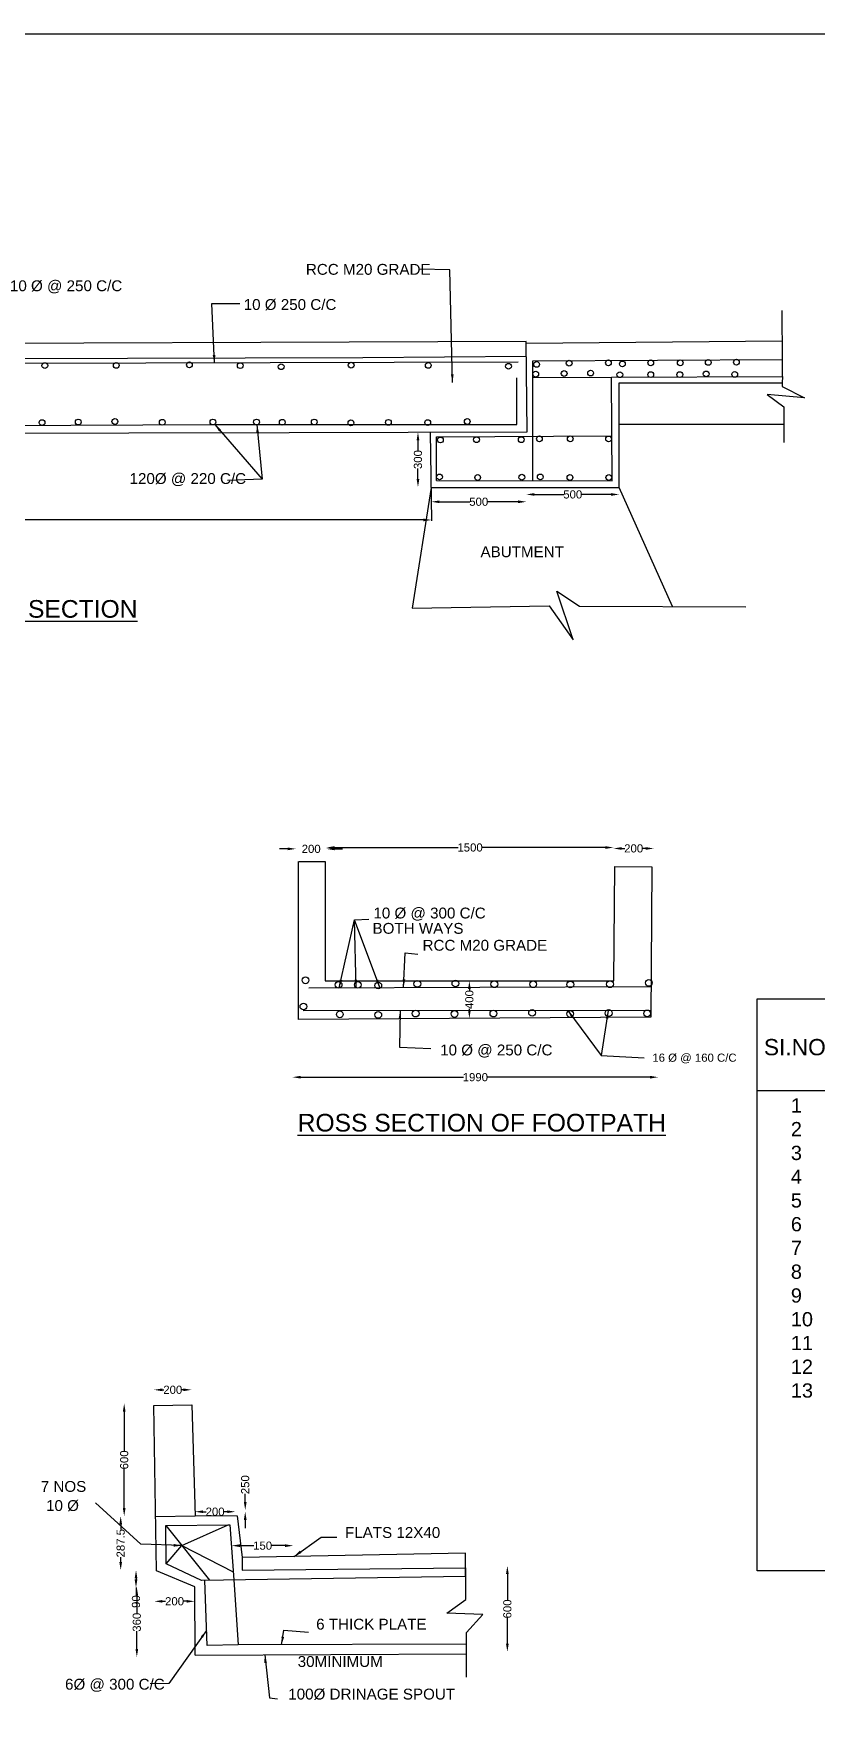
# Model space of a CAD drawing. Header units: millimetres. Extents: x 2512064 to 2548399, y 44344106 to 44364486.
# Drawn here: x 2535896 to 2541664, y 44352083 to 44364486 of the extents above; entities that cross this region are included whole.
import ezdxf

# ---------------------------------------------------------------- set-up
doc = ezdxf.new("R2010")
doc.units = ezdxf.units.MM
doc.header["$MEASUREMENT"] = 0
for name, color, linetype in [('DIMENSION', 7, 'Continuous'), ('DRAWING', 2, 'Continuous'), ('TEXT', 7, 'Continuous')]:
    doc.layers.add(name, color=color, linetype=linetype)
doc.styles.get("Standard").update_dxf_attribs({"font": 'arial.ttf', "height": 60})
doc.dimstyles.get("Standard").update_dxf_attribs({"dimtxt": 60, "dimasz": 60, "dimexe": 0.18, "dimexo": 0.0625, "dimgap": 0.09, "dimtad": 0, "dimdec": 0, "dimzin": 0, "dimdsep": 46, "dimtxsty": 'Standard', "dimcen": 0.09, "dimse1": 1, "dimse2": 1, "dimadec": 0, "dimazin": 0, "dimtfac": 1, "dimtdec": 0, "dimtofl": 0, "dimtmove": 0, "dimatfit": 3, "dimfxl": 1, "dimtolj": 1, "dimtzin": 0, "dimarcsym": 0})

# ---------------------------------------------------------------- blocks, each defined once
blk = doc.blocks.new('*D66')
at = {"layer": 'Defpoints', "color": 0, "transparency": 16777216}
for p in [(2531871, 44360895), (2538828, 44360904), (2538828, 44360898)]:
    blk.add_point(p, dxfattribs=at)
at = {"layer": 'TEXT', "color": 0, "lineweight": -2, "transparency": 16777216}
for p, q in [((2531931, 44360904), (2535260, 44360904)), ((2538768, 44360904), (2535439, 44360904))]:
    blk.add_line(p, q, dxfattribs=at)
at = {"layer": 'TEXT', "color": 0, "transparency": 16777216}
for points in [[(2531931, 44360914), (2531931, 44360894), (2531871, 44360904)], [(2538768, 44360914), (2538768, 44360894), (2538828, 44360904)]]:
    blk.add_solid(points, dxfattribs=at)
at = {"layer": 'TEXT', "color": 0, "transparency": 16777216, "insert": (2535350, 44360904), "char_height": 60, "attachment_point": 5}
blk.add_mtext('\\A1;6100', dxfattribs=at)
blk = doc.blocks.new('*D67')
at = {"layer": 'Defpoints', "color": 0, "transparency": 16777216}
for p in [(2538826, 44361044), (2539526, 44361038), (2539526, 44361038)]:
    blk.add_point(p, dxfattribs=at)
at = {"layer": 'TEXT', "color": 0, "lineweight": -2, "transparency": 16777216}
for p, q in [((2538886, 44361038), (2539110, 44361038)), ((2539466, 44361038), (2539242, 44361038))]:
    blk.add_line(p, q, dxfattribs=at)
at = {"layer": 'TEXT', "color": 0, "transparency": 16777216}
for points in [[(2538886, 44361048), (2538886, 44361028), (2538826, 44361038)], [(2539466, 44361048), (2539466, 44361028), (2539526, 44361038)]]:
    blk.add_solid(points, dxfattribs=at)
at = {"layer": 'TEXT', "color": 0, "transparency": 16777216, "insert": (2539176, 44361038), "char_height": 60, "attachment_point": 5}
blk.add_mtext('\\A1;500', dxfattribs=at)
blk = doc.blocks.new('*D68')
at = {"layer": 'Defpoints', "color": 0, "transparency": 16777216}
for p in [(2539526, 44361038), (2540211, 44361092), (2540211, 44361049)]:
    blk.add_point(p, dxfattribs=at)
at = {"layer": 'TEXT', "color": 0, "lineweight": -2, "transparency": 16777216}
for p, q in [((2539586, 44361092), (2539802, 44361092)), ((2540151, 44361092), (2539935, 44361092))]:
    blk.add_line(p, q, dxfattribs=at)
at = {"layer": 'TEXT', "color": 0, "transparency": 16777216}
for points in [[(2539586, 44361102), (2539586, 44361082), (2539526, 44361092)], [(2540151, 44361102), (2540151, 44361082), (2540211, 44361092)]]:
    blk.add_solid(points, dxfattribs=at)
at = {"layer": 'TEXT', "color": 0, "transparency": 16777216, "insert": (2539869, 44361092), "char_height": 60, "attachment_point": 5}
blk.add_mtext('\\A1;500', dxfattribs=at)
blk = doc.blocks.new('*D69')
at = {"layer": 'Defpoints', "color": 0, "transparency": 16777216}
for p in [(2538681, 44361551), (2538728, 44361551), (2538683, 44361146)]:
    blk.add_point(p, dxfattribs=at)
at = {"layer": 'TEXT', "color": 0, "lineweight": -2, "transparency": 16777216}
for p, q in [((2538728, 44361491), (2538728, 44361415)), ((2538728, 44361206), (2538728, 44361282))]:
    blk.add_line(p, q, dxfattribs=at)
at = {"layer": 'TEXT', "color": 0, "transparency": 16777216}
for points in [[(2538718, 44361491), (2538738, 44361491), (2538728, 44361551)], [(2538718, 44361206), (2538738, 44361206), (2538728, 44361146)]]:
    blk.add_solid(points, dxfattribs=at)
at = {"layer": 'TEXT', "color": 0, "transparency": 16777216, "insert": (2538728, 44361349), "char_height": 60, "attachment_point": 5, "rotation": 90}
blk.add_mtext('\\A1;300', dxfattribs=at)
blk = doc.blocks.new('*D87')
at = {"layer": 'Defpoints', "color": 0, "transparency": 16777216}
for p in [(2537828, 44358481), (2537828, 44358481), (2538053, 44358490)]:
    blk.add_point(p, dxfattribs=at)
at = {"layer": 'TEXT', "color": 0, "lineweight": -2, "transparency": 16777216}
for p, q in [((2537768, 44358481), (2537708, 44358481)), ((2538113, 44358481), (2538173, 44358481))]:
    blk.add_line(p, q, dxfattribs=at)
at = {"layer": 'TEXT', "color": 0, "transparency": 16777216}
for points in [[(2537768, 44358491), (2537768, 44358471), (2537828, 44358481)], [(2538113, 44358491), (2538113, 44358471), (2538053, 44358481)]]:
    blk.add_solid(points, dxfattribs=at)
at = {"layer": 'TEXT', "color": 0, "transparency": 16777216, "insert": (2537941, 44358481), "char_height": 60, "attachment_point": 5}
blk.add_mtext('\\A1;200', dxfattribs=at)
blk = doc.blocks.new('*D88')
at = {"layer": 'Defpoints', "color": 0, "transparency": 16777216}
for p in [(2538053, 44358481), (2540170, 44358491), (2540170, 44358491)]:
    blk.add_point(p, dxfattribs=at)
at = {"layer": 'TEXT', "color": 0, "lineweight": -2, "transparency": 16777216}
for p, q in [((2538113, 44358491), (2539025, 44358491)), ((2540110, 44358491), (2539198, 44358491))]:
    blk.add_line(p, q, dxfattribs=at)
at = {"layer": 'TEXT', "color": 0, "transparency": 16777216}
for points in [[(2538113, 44358501), (2538113, 44358481), (2538053, 44358491)], [(2540110, 44358501), (2540110, 44358481), (2540170, 44358491)]]:
    blk.add_solid(points, dxfattribs=at)
at = {"layer": 'TEXT', "color": 0, "transparency": 16777216, "insert": (2539112, 44358491), "char_height": 60, "attachment_point": 5}
blk.add_mtext('\\A1;1500', dxfattribs=at)
blk = doc.blocks.new('*D89')
at = {"layer": 'Defpoints', "color": 0, "transparency": 16777216}
for p in [(2540170, 44358491), (2540466, 44358488), (2540466, 44358484)]:
    blk.add_point(p, dxfattribs=at)
at = {"layer": 'TEXT', "color": 0, "lineweight": -2, "transparency": 16777216}
for p, q in [((2540230, 44358484), (2540252, 44358484)), ((2540406, 44358484), (2540385, 44358484))]:
    blk.add_line(p, q, dxfattribs=at)
at = {"layer": 'TEXT', "color": 0, "transparency": 16777216}
for points in [[(2540230, 44358494), (2540230, 44358474), (2540170, 44358484)], [(2540406, 44358494), (2540406, 44358474), (2540466, 44358484)]]:
    blk.add_solid(points, dxfattribs=at)
at = {"layer": 'TEXT', "color": 0, "transparency": 16777216, "insert": (2540318, 44358484), "char_height": 60, "attachment_point": 5}
blk.add_mtext('\\A1;200', dxfattribs=at)
blk = doc.blocks.new('*D90')
at = {"layer": 'Defpoints', "color": 0, "transparency": 16777216}
for p in [(2539107, 44357508), (2539116, 44357508), (2539116, 44357233)]:
    blk.add_point(p, dxfattribs=at)
at = {"layer": 'TEXT', "color": 0, "lineweight": -2, "transparency": 16777216}
for p, q in [((2539107, 44357448), (2539107, 44357438)), ((2539107, 44357293), (2539107, 44357303))]:
    blk.add_line(p, q, dxfattribs=at)
at = {"layer": 'TEXT', "color": 0, "transparency": 16777216}
for points in [[(2539097, 44357448), (2539117, 44357448), (2539107, 44357508)], [(2539097, 44357293), (2539117, 44357293), (2539107, 44357233)]]:
    blk.add_solid(points, dxfattribs=at)
at = {"layer": 'TEXT', "color": 0, "transparency": 16777216, "insert": (2539107, 44357371), "char_height": 60, "attachment_point": 5, "rotation": 90}
blk.add_mtext('\\A1;400', dxfattribs=at)
blk = doc.blocks.new('*D91')
at = {"layer": 'Defpoints', "color": 0, "transparency": 16777216}
for p in [(2537804, 44356820), (2540498, 44356799), (2540498, 44356799)]:
    blk.add_point(p, dxfattribs=at)
at = {"layer": 'TEXT', "color": 0, "lineweight": -2, "transparency": 16777216}
for p, q in [((2537864, 44356799), (2539064, 44356799)), ((2540438, 44356799), (2539238, 44356799))]:
    blk.add_line(p, q, dxfattribs=at)
at = {"layer": 'TEXT', "color": 0, "transparency": 16777216}
for points in [[(2537864, 44356809), (2537864, 44356789), (2537804, 44356799)], [(2540438, 44356809), (2540438, 44356789), (2540498, 44356799)]]:
    blk.add_solid(points, dxfattribs=at)
at = {"layer": 'TEXT', "color": 0, "transparency": 16777216, "insert": (2539151, 44356799), "char_height": 60, "attachment_point": 5}
blk.add_mtext('\\A1;1990', dxfattribs=at)
blk = doc.blocks.new('*D92')
at = {"layer": 'Defpoints', "color": 0, "transparency": 16777216}
for p in [(2536783, 44354498), (2537059, 44354496), (2537059, 44354496)]:
    blk.add_point(p, dxfattribs=at)
at = {"layer": 'TEXT', "color": 0, "lineweight": -2, "transparency": 16777216}
for p, q in [((2536843, 44354496), (2536854, 44354496)), ((2536999, 44354496), (2536987, 44354496))]:
    blk.add_line(p, q, dxfattribs=at)
at = {"layer": 'TEXT', "color": 0, "transparency": 16777216}
for points in [[(2536843, 44354506), (2536843, 44354486), (2536783, 44354496)], [(2536999, 44354506), (2536999, 44354486), (2537059, 44354496)]]:
    blk.add_solid(points, dxfattribs=at)
at = {"layer": 'TEXT', "color": 0, "transparency": 16777216, "insert": (2536921, 44354496), "char_height": 60, "attachment_point": 5}
blk.add_mtext('\\A1;200', dxfattribs=at)
blk = doc.blocks.new('*D93')
at = {"layer": 'Defpoints', "color": 0, "transparency": 16777216}
for p in [(2536549, 44354395), (2536563, 44353565), (2536565, 44353565)]:
    blk.add_point(p, dxfattribs=at)
at = {"layer": 'TEXT', "color": 0, "lineweight": -2, "transparency": 16777216}
for p, q in [((2536563, 44354335), (2536563, 44354047)), ((2536563, 44353625), (2536563, 44353914))]:
    blk.add_line(p, q, dxfattribs=at)
at = {"layer": 'TEXT', "color": 0, "transparency": 16777216}
for points in [[(2536553, 44354335), (2536573, 44354335), (2536563, 44354395)], [(2536553, 44353625), (2536573, 44353625), (2536563, 44353565)]]:
    blk.add_solid(points, dxfattribs=at)
at = {"layer": 'TEXT', "color": 0, "transparency": 16777216, "insert": (2536563, 44353980), "char_height": 60, "attachment_point": 5, "rotation": 90}
blk.add_mtext('\\A1;600', dxfattribs=at)
blk = doc.blocks.new('*D94')
at = {"layer": 'Defpoints', "color": 0, "transparency": 16777216}
for p in [(2536565, 44353565), (2536537, 44353167), (2536559, 44353167)]:
    blk.add_point(p, dxfattribs=at)
at = {"layer": 'TEXT', "color": 0, "lineweight": -2, "transparency": 16777216}
for p, q in [((2536537, 44353505), (2536537, 44353468)), ((2536537, 44353227), (2536537, 44353264))]:
    blk.add_line(p, q, dxfattribs=at)
at = {"layer": 'TEXT', "color": 0, "transparency": 16777216}
for points in [[(2536527, 44353505), (2536547, 44353505), (2536537, 44353565)], [(2536527, 44353227), (2536547, 44353227), (2536537, 44353167)]]:
    blk.add_solid(points, dxfattribs=at)
at = {"layer": 'TEXT', "color": 0, "transparency": 16777216, "insert": (2536537, 44353366), "char_height": 60, "attachment_point": 5, "rotation": 90}
blk.add_mtext('\\A1;287.5', dxfattribs=at)
blk = doc.blocks.new('*D95')
at = {"layer": 'Defpoints', "color": 0, "transparency": 16777216}
for p in [(2536537, 44353167), (2536540, 44353039), (2536650, 44353039)]:
    blk.add_point(p, dxfattribs=at)
at = {"layer": 'TEXT', "color": 0, "lineweight": -2, "transparency": 16777216}
for p, q in [((2536650, 44353107), (2536650, 44353099)), ((2536650, 44353039), (2536650, 44352979))]:
    blk.add_line(p, q, dxfattribs=at)
at = {"layer": 'TEXT', "color": 0, "transparency": 16777216}
for points in [[(2536640, 44353107), (2536660, 44353107), (2536650, 44353167)], [(2536640, 44353099), (2536660, 44353099), (2536650, 44353039)]]:
    blk.add_solid(points, dxfattribs=at)
at = {"layer": 'TEXT', "color": 0, "transparency": 16777216, "insert": (2536650, 44352936), "char_height": 60, "attachment_point": 5, "rotation": 90}
blk.add_mtext('\\A1;90', dxfattribs=at)
blk = doc.blocks.new('*D96')
at = {"layer": 'Defpoints', "color": 0, "transparency": 16777216}
for p in [(2536540, 44353039), (2536552, 44352528), (2536656, 44352528)]:
    blk.add_point(p, dxfattribs=at)
at = {"layer": 'TEXT', "color": 0, "lineweight": -2, "transparency": 16777216}
for p, q in [((2536656, 44352979), (2536656, 44352850)), ((2536656, 44352588), (2536656, 44352717))]:
    blk.add_line(p, q, dxfattribs=at)
at = {"layer": 'TEXT', "color": 0, "transparency": 16777216}
for points in [[(2536646, 44352979), (2536666, 44352979), (2536656, 44353039)], [(2536646, 44352588), (2536666, 44352588), (2536656, 44352528)]]:
    blk.add_solid(points, dxfattribs=at)
at = {"layer": 'TEXT', "color": 0, "transparency": 16777216, "insert": (2536656, 44352784), "char_height": 60, "attachment_point": 5, "rotation": 90}
blk.add_mtext('\\A1;360', dxfattribs=at)
blk = doc.blocks.new('*D97')
at = {"layer": 'Defpoints', "color": 0, "transparency": 16777216}
for p in [(2536785, 44352938), (2536785, 44352938), (2537083, 44352945)]:
    blk.add_point(p, dxfattribs=at)
at = {"layer": 'TEXT', "color": 0, "lineweight": -2, "transparency": 16777216}
for p, q in [((2536845, 44352938), (2536867, 44352938)), ((2537023, 44352938), (2537001, 44352938))]:
    blk.add_line(p, q, dxfattribs=at)
at = {"layer": 'TEXT', "color": 0, "transparency": 16777216}
for points in [[(2536845, 44352948), (2536845, 44352928), (2536785, 44352938)], [(2537023, 44352948), (2537023, 44352928), (2537083, 44352938)]]:
    blk.add_solid(points, dxfattribs=at)
at = {"layer": 'TEXT', "color": 0, "transparency": 16777216, "insert": (2536934, 44352938), "char_height": 60, "attachment_point": 5}
blk.add_mtext('\\A1;200', dxfattribs=at)
blk = doc.blocks.new('*D98')
at = {"layer": 'Defpoints', "color": 0, "transparency": 16777216}
for p in [(2537084, 44353607), (2537382, 44353613), (2537382, 44353598)]:
    blk.add_point(p, dxfattribs=at)
at = {"layer": 'TEXT', "color": 0, "lineweight": -2, "transparency": 16777216}
for p, q in [((2537144, 44353598), (2537166, 44353598)), ((2537322, 44353598), (2537300, 44353598))]:
    blk.add_line(p, q, dxfattribs=at)
at = {"layer": 'TEXT', "color": 0, "transparency": 16777216}
for points in [[(2537144, 44353608), (2537144, 44353588), (2537084, 44353598)], [(2537322, 44353608), (2537322, 44353588), (2537382, 44353598)]]:
    blk.add_solid(points, dxfattribs=at)
at = {"layer": 'TEXT', "color": 0, "transparency": 16777216, "insert": (2537233, 44353598), "char_height": 60, "attachment_point": 5}
blk.add_mtext('\\A1;200', dxfattribs=at)
blk = doc.blocks.new('*D99')
at = {"layer": 'Defpoints', "color": 0, "transparency": 16777216}
for p in [(2537382, 44353598), (2537454, 44353610), (2537455, 44353610)]:
    blk.add_point(p, dxfattribs=at)
at = {"layer": 'TEXT', "color": 0, "lineweight": -2, "transparency": 16777216}
for p, q in [((2537455, 44353670), (2537455, 44353730)), ((2537455, 44353538), (2537455, 44353478))]:
    blk.add_line(p, q, dxfattribs=at)
at = {"layer": 'TEXT', "color": 0, "transparency": 16777216}
for points in [[(2537445, 44353670), (2537465, 44353670), (2537455, 44353610)], [(2537445, 44353538), (2537465, 44353538), (2537455, 44353598)]]:
    blk.add_solid(points, dxfattribs=at)
at = {"layer": 'TEXT', "color": 0, "transparency": 16777216, "insert": (2537455, 44353797), "char_height": 60, "attachment_point": 5, "rotation": 90}
blk.add_mtext('\\A1;250', dxfattribs=at)
blk = doc.blocks.new('*D100')
at = {"layer": 'Defpoints', "color": 0, "transparency": 16777216}
for p in [(2537356, 44353299), (2537809, 44353348), (2537809, 44353323)]:
    blk.add_point(p, dxfattribs=at)
at = {"layer": 'TEXT', "color": 0, "lineweight": -2, "transparency": 16777216}
for p, q in [((2537416, 44353348), (2537519, 44353348)), ((2537749, 44353348), (2537646, 44353348))]:
    blk.add_line(p, q, dxfattribs=at)
at = {"layer": 'TEXT', "color": 0, "transparency": 16777216}
for points in [[(2537416, 44353358), (2537416, 44353338), (2537356, 44353348)], [(2537749, 44353358), (2537749, 44353338), (2537809, 44353348)]]:
    blk.add_solid(points, dxfattribs=at)
at = {"layer": 'TEXT', "color": 0, "transparency": 16777216, "insert": (2537583, 44353348), "char_height": 60, "attachment_point": 5}
blk.add_mtext('\\A1;150', dxfattribs=at)
blk = doc.blocks.new('*D101')
at = {"layer": 'Defpoints', "color": 0, "transparency": 16777216}
for p in [(2539395, 44353199), (2539387, 44352566), (2539402, 44352566)]:
    blk.add_point(p, dxfattribs=at)
at = {"layer": 'TEXT', "color": 0, "lineweight": -2, "transparency": 16777216}
for p, q in [((2539387, 44353139), (2539387, 44352949)), ((2539387, 44352626), (2539387, 44352816))]:
    blk.add_line(p, q, dxfattribs=at)
at = {"layer": 'TEXT', "color": 0, "transparency": 16777216}
for points in [[(2539377, 44353139), (2539397, 44353139), (2539387, 44353199)], [(2539377, 44352626), (2539397, 44352626), (2539387, 44352566)]]:
    blk.add_solid(points, dxfattribs=at)
at = {"layer": 'TEXT', "color": 0, "transparency": 16777216, "insert": (2539387, 44352882), "char_height": 60, "attachment_point": 5, "rotation": 90}
blk.add_mtext('\\A1;600', dxfattribs=at)

msp = doc.modelspace()

# ---------------------------------------------------------------- linework, layer by layer
at = {"layer": 'DIMENSION', "color": 0}
msp.add_lwpolyline([(2548399.4, 44344106.3), (2512121.5, 44344106.3), (2512121.5, 44364486.4), (2548399.4, 44364486.4)], close=True, dxfattribs=at)
at = {"layer": 'DIMENSION'}
msp.add_lwpolyline([(2541228, 44357377.3), (2548301.2, 44357377.3), (2548301.2, 44353162), (2541228, 44353162)], close=True, dxfattribs=at)
at = {"layer": 'DRAWING', "color": 0}
for points in [[(2541414, 44362082.7), (2541412.4, 44362447.3)], [(2541425.5, 44361606.9), (2540210.8, 44361608)], [(2540603.8, 44360266.6), (2540210.4, 44361142.8)]]:
    msp.add_lwpolyline(points, dxfattribs=at)
at = {"layer": 'TEXT', "color": 0}
for points in [[(2529274.9, 44361558.8), (2530450.5, 44361572.8), (2530453.8, 44361118.9), (2531871.6, 44361116.9), (2531872.2, 44361535.9), (2537779.2, 44361547.6), (2539531.7, 44361554.2), (2539525.2, 44362219.4), (2534307.4, 44362198.8), (2531368.2, 44362192), (2529283.2, 44362175.8)], [(2529282.1, 44362079.7), (2532690.6, 44362087.2), (2534118.9, 44362090.4), (2535719.2, 44362093.9), (2538321.3, 44362099.7), (2539526.2, 44362111.4)], [(2541413.4, 44362221.5), (2539525.3, 44362203.1)], [(2539466.3, 44362065.3), (2531233.3, 44362043.4), (2531222.3, 44362024.7)], [(2531222.3, 44362024.7), (2531238, 44361575.7), (2535636, 44361598.8), (2537230.6, 44361607.2), (2539457.5, 44361606.6), (2539456.9, 44361951.7)], [(2541414.5, 44361961.9), (2541414, 44362082.7), (2539572.1, 44362074.6), (2539571.2, 44361193.5)], [(2538824.8, 44361144), (2540210.4, 44361142.8), (2540211.1, 44361915.1), (2541411.8, 44361914), (2541411.8, 44361888.1), (2541575.8, 44361804.7), (2541302.6, 44361829), (2541425.5, 44361738), (2541425.5, 44361475.7)], [(2538865.3, 44361194.2), (2540158.2, 44361192.8), (2540154.8, 44361956.4), (2541414.5, 44361961.9), (2541411.8, 44361914)], [(2539572, 44361954.4), (2540154.8, 44361956.4)], [(2538819, 44361551.5), (2538828.3, 44360897.6)], [(2538865.3, 44361194.2), (2538865.6, 44361517), (2540156.7, 44361522.7)], [(2538824.8, 44361144), (2538684.5, 44360253.5), (2539694.6, 44360271.6), (2539873, 44360020.9), (2539752, 44360380.4), (2539918.4, 44360268.6), (2541145.1, 44360265.1)], [(2537849.3, 44358388.4), (2538043.5, 44358388.4), (2538043.5, 44357508.4), (2540170.8, 44357508.4), (2540177.9, 44358350.4), (2540452.8, 44358348.1), (2540443.5, 44357241), (2537847.9, 44357224.8), (2537847.9, 44358388.4)], [(2537924.7, 44357456.8), (2540445.4, 44357467.2)], [(2540443.9, 44357290.8), (2537881.3, 44357287.5)], [(2541228, 44356700.9), (2548301.2, 44356700.9)], [(2537085.8, 44352540.6), (2537082.9, 44353044.7), (2536801.5, 44353162.4), (2536780.9, 44354379.7), (2537061.8, 44354384.4), (2537085.1, 44353565.8), (2536794.8, 44353560.8)], [(2537085, 44353569.1), (2537396.3, 44353568.2), (2537432.7, 44353260.5)], [(2539078.9, 44353184.3), (2539079.5, 44353122), (2537133.2, 44353091.9), (2536872.7, 44353213.5), (2536869.3, 44353496.8), (2537329.6, 44353502.4), (2537341.7, 44353502.5), (2537370.2, 44353095.5), (2537403.8, 44352616.7), (2537174.3, 44352612.9), (2537156.6, 44353092.2)], [(2536869.3, 44353496.8), (2537192.4, 44353092.8)], [(2536872.7, 44353213.5), (2536988, 44353348.4), (2537329.6, 44353502.4)], [(2536988, 44353348.4), (2537366.1, 44353155)], [(2539086.8, 44352378.2), (2539084.9, 44352708.5), (2539207, 44352839.9), (2538940.2, 44352851.1), (2539081.1, 44352950.6), (2539077.8, 44353293.3), (2537432.7, 44353260.5), (2537432.7, 44353168.5), (2539078.9, 44353184.3)], [(2537085.8, 44352540.6), (2539085.8, 44352552)], [(2539085.4, 44352621.7), (2537403.8, 44352616.7)]]:
    msp.add_lwpolyline(points, dxfattribs=at)
for centre, radius in [((2535977.8, 44362041.1), 21.3), ((2536504.3, 44362042.7), 21.3), ((2537043.7, 44362046.7), 21.3), ((2537418.5, 44362040.7), 21.3), ((2537720.1, 44362032.7), 21.3), ((2538235.6, 44362044.6), 21.3), ((2538803.8, 44362042.4), 21.3), ((2539395.1, 44362036.5), 21.3), ((2539595.7, 44361978.4), 21.3), ((2539602.4, 44362050.2), 21.3), ((2539805.8, 44361982.8), 21.3), ((2539842.2, 44362059.1), 21.3), ((2540000.3, 44361986.1), 21.3), ((2540131.9, 44362061.3), 21.3), ((2540215.9, 44361974), 21.3), ((2540234.7, 44362053.5), 21.3), ((2540443.7, 44362061.3), 21.3), ((2540443.7, 44361974.7), 21.3), ((2540657.7, 44361974.7), 21.3), ((2540661.2, 44362061.3), 21.3), ((2540852.2, 44361980), 21.3), ((2540868.1, 44362064.8), 21.3), ((2541062.7, 44361976.4), 21.3), ((2541075.1, 44362066.6), 21.3), ((2535957.4, 44361621.6), 21.3), ((2536224.6, 44361625.4), 21.3), ((2536494.3, 44361629.4), 21.3), ((2536843.9, 44361623.4), 21.3), ((2537216.7, 44361625.4), 21.3), ((2537538.4, 44361625.4), 21.3), ((2537728.1, 44361623.4), 21.3), ((2537963.9, 44361625.4), 21.3), ((2538234.4, 44361619.2), 21.3), ((2538510.1, 44361623.2), 21.3), ((2538799.8, 44361621.2), 21.3), ((2539091.4, 44361629.2), 21.3), ((2538893.7, 44361493.1), 21.3), ((2539159.2, 44361495.3), 21.3), ((2539489.3, 44361495.3), 21.3), ((2539623.2, 44361502), 21.3), ((2539850.7, 44361502), 21.3), ((2540133.2, 44361501.1), 21.3), ((2538887, 44361221.1), 21.3), ((2539168.1, 44361216.7), 21.3), ((2539493.8, 44361218.9), 21.3), ((2539629.9, 44361221.1), 21.3), ((2539848.5, 44361216.7), 21.3), ((2540134.6, 44361216.9), 21.3), ((2537899, 44357512.8), 24.9), ((2538723.3, 44357486.7), 24.9), ((2539004.1, 44357489.4), 24.9), ((2540429.9, 44357493.5), 24.9), ((2538143, 44357479.8), 24.9), ((2538284.9, 44357479.8), 24.9), ((2538435.2, 44357474.3), 24.9), ((2539290.8, 44357483.9), 24.9), ((2539577.5, 44357483.9), 24.9), ((2539851, 44357482.5), 24.9), ((2540143.3, 44357483.9), 24.9), ((2537883.8, 44357320), 24.9), ((2538152.6, 44357262.1), 24.9), ((2538435.2, 44357258), 24.9), ((2538710.9, 44357267.6), 24.9), ((2538997.2, 44357264.8), 24.9), ((2539283.9, 44357267.6), 24.9), ((2539569.2, 44357273.1), 24.9), ((2539849.7, 44357264.9), 24.9), ((2540133.6, 44357271.7), 24.9), ((2540417.5, 44357269), 24.9)]:
    msp.add_circle(centre, radius, dxfattribs=at)

# ---------------------------------------------------------------- texts
for s, height, p in [('RCC M20 GRADE', 80, (2537902.1, 44362710.2)), ('10 Ø @ 250 C/C', 80, (2535720.9, 44362589.3)), ('10 Ø 250 C/C', 80, (2537443.7, 44362451.1)), ('120Ø @ 220 C/C', 80, (2536602.5, 44361169.2)), ('ABUTMENT', 80, (2539189, 44360629.8)), ('%%ULONGITUDINAL SECTION', 130, (2534461.5, 44360183.9)), ('10 Ø @ 300 C/C', 80, (2538399.7, 44357968.4)), ('BOTH WAYS', 80, (2538393.1, 44357855.5)), ('RCC M20 GRADE', 80, (2538761.8, 44357730.9)), ('10 Ø @ 250 C/C', 80, (2538891.6, 44356959.6)), ('SI.NO ', 120, (2541277.5, 44356960.6)), ('16 Ø @ 160 C/C', 60, (2540455.7, 44356912.9)), ('%%UROSS SECTION OF FOOTPATH', 130, (2537841.3, 44356398.9)), ('7 NOS ', 80, (2535948, 44353744.3)), ('10 Ø', 80, (2535987.2, 44353603.4)), ('FLATS 12X40', 80, (2538190.3, 44353404.9)), ('6 THICK PLATE', 80, (2537977.9, 44352729.8)), ('30MINIMUM', 80, (2537841.8, 44352454.8)), ('6Ø @ 300 C/C', 80, (2536127.1, 44352287.4)), ('100Ø DRINAGE SPOUT', 80, (2537772.2, 44352214.7))]:
    msp.add_text(s, height=height, dxfattribs=at).set_placement(p)
at = {"layer": 'TEXT', "color": 0, "insert": (2541476.4, 44356644), "char_height": 105, "width": 199.36, "attachment_point": 1}
msp.add_mtext('1  2 {\\H1.841x; }\\P3 {\\H1.5607x; }\\P4 {\\H1.65x; }\\P5 {\\H1.6167x; }\\P6 {\\H1.6319x; }\\P7 {\\H1.6263x; }\\P8 {\\H1.6287x; }\\P9 {\\H1.6315x; }10 {\\H1.6305x; }11 {\\H1.6308x; }12 {\\H1.6307x; }13{\\H1.6308x; }', dxfattribs=at)

# ---------------------------------------------------------------- dimensions: what is measured, and where the dimension line sits
at = {"layer": 'TEXT', "color": 0}
for base, p1, p2, text, picture, middle in [((2538728.4, 44361551), (2538683, 44361146.4), (2538681.4, 44361551), '300', '*D69', (2538728.4, 44361348.7)), ((2539107.1, 44357508.4), (2539115.7, 44357232.7), (2539115.7, 44357508.4), '400', '*D90', (2539107.1, 44357370.6)), ((2536562.8, 44353565.5), (2536549.1, 44354395), (2536564.9, 44353565.5), '600', '*D93', (2536562.8, 44353980.3)), ((2537455.3, 44353610.4), (2537382.5, 44353598.5), (2537454, 44353610.4), '250', '*D99', (2537455.3, 44353797.2)), ((2536537.3, 44353166.8), (2536564.9, 44353565.5), (2536558.6, 44353166.8), '287.5', '*D94', (2536537.3, 44353366.1)), ((2539387.1, 44352565.6), (2539394.9, 44353199), (2539402.4, 44352565.6), '600', '*D101', (2539387.1, 44352882.3)), ((2536649.9, 44353038.8), (2536537.3, 44353166.8), (2536540.2, 44353038.8), '90', '*D95', (2536649.9, 44352935.9)), ((2536656.4, 44352528.2), (2536540.2, 44353038.8), (2536552.4, 44352528.2), '360', '*D96', (2536656.4, 44352783.5))]:
    dim = msp.add_linear_dim(base=base, p1=p1, p2=p2, angle=90, text=text, dimstyle='Standard', dxfattribs=at)
    dim.commit()
    dim.dimension.update_dxf_attribs({"geometry": picture, "text_midpoint": middle})
for base, p1, p2, text, picture, middle in [((2540211.1, 44361092.2), (2539526.1, 44361038.1), (2540211.1, 44361048.9), '500', '*D68', (2539868.6, 44361092.2)), ((2539526.1, 44361038.1), (2538826.2, 44361044.3), (2539526.1, 44361038.1), '500', '*D67', (2539176.2, 44361038.1)), ((2538828.3, 44360904.1), (2531871.2, 44360894.7), (2538828.3, 44360897.6), '6100', '*D66', (2535349.8, 44360904.1)), ((2537828.1, 44358480.7), (2538053.1, 44358490), (2537828.1, 44358480.7), '200', '*D87', (2537940.6, 44358480.7)), ((2540170.3, 44358491), (2538053.1, 44358480.7), (2540170.3, 44358491), '1500', '*D88', (2539111.7, 44358491)), ((2540466.4, 44358484.2), (2540170.3, 44358491), (2540466.4, 44358487.6), '200', '*D89', (2540318.3, 44358484.2)), ((2540497.9, 44356798.9), (2537804.4, 44356820.3), (2540497.9, 44356798.9), '1990', '*D91', (2539151.2, 44356798.9)), ((2537058.6, 44354495.7), (2536782.6, 44354498.4), (2537058.6, 44354495.7), '200', '*D92', (2536920.6, 44354495.7)), ((2537382.5, 44353598.5), (2537084, 44353606.6), (2537382.5, 44353613.4), '200', '*D98', (2537233.2, 44353598.5)), ((2537809.4, 44353348.5), (2537355.9, 44353299), (2537809.4, 44353322.6), '150', '*D100', (2537582.7, 44353348.5)), ((2536784.6, 44352937.6), (2537083.5, 44352945.4), (2536784.6, 44352937.6), '200', '*D97', (2536934, 44352937.6))]:
    dim = msp.add_linear_dim(base=base, p1=p1, p2=p2, text=text, dimstyle='Standard', dxfattribs=at)
    dim.commit()
    dim.dimension.update_dxf_attribs({"geometry": picture, "text_midpoint": middle})

# ---------------------------------------------------------------- leaders
for points in [[(2538982.5, 44361916.1), (2538962, 44362746.3), (2538740.1, 44362752.5)], [(2537227.9, 44362059.3), (2537209.3, 44362499.8), (2537415, 44362498.2)], [(2537230.6, 44361607.2), (2537579.2, 44361204.2)], [(2537540.9, 44361607.1), (2537579.2, 44361204.2), (2537324.5, 44361195.6)], [(2538147.9, 44357457.7), (2538259.9, 44357958.7), (2538366.2, 44357964.4)], [(2538271.4, 44357458.2), (2538259.9, 44357958.7)], [(2538446.7, 44357458.9), (2538259.9, 44357958.7)], [(2538622, 44357459.6), (2538633.5, 44357714.7), (2538728.3, 44357706.1)], [(2538596.5, 44357288.5), (2538590.8, 44357019.4), (2538823.5, 44357010.8)], [(2539832.1, 44357290), (2540079.2, 44356959.1), (2540395.2, 44356941.9)], [(2540130.9, 44357290.4), (2540079.2, 44356959.1)], [(2536988, 44353348.4), (2536685.8, 44353358.1), (2536350.8, 44353664.6)], [(2537814.8, 44353268.1), (2538014.7, 44353409.6), (2538129.9, 44353409.6)], [(2537170.2, 44352723.1), (2536892.8, 44352333), (2536753.8, 44352329.6)], [(2537723, 44352617.7), (2537739.1, 44352724.9), (2537920.5, 44352711.6)], [(2537598.5, 44352543.5), (2537633.8, 44352227.9), (2537692.7, 44352220.8)]]:
    msp.add_leader(points, dimstyle='Standard', override={"dimgap": 0.09, "dimtad": 0}, dxfattribs=at)

doc.saveas('drawing.dxf')
